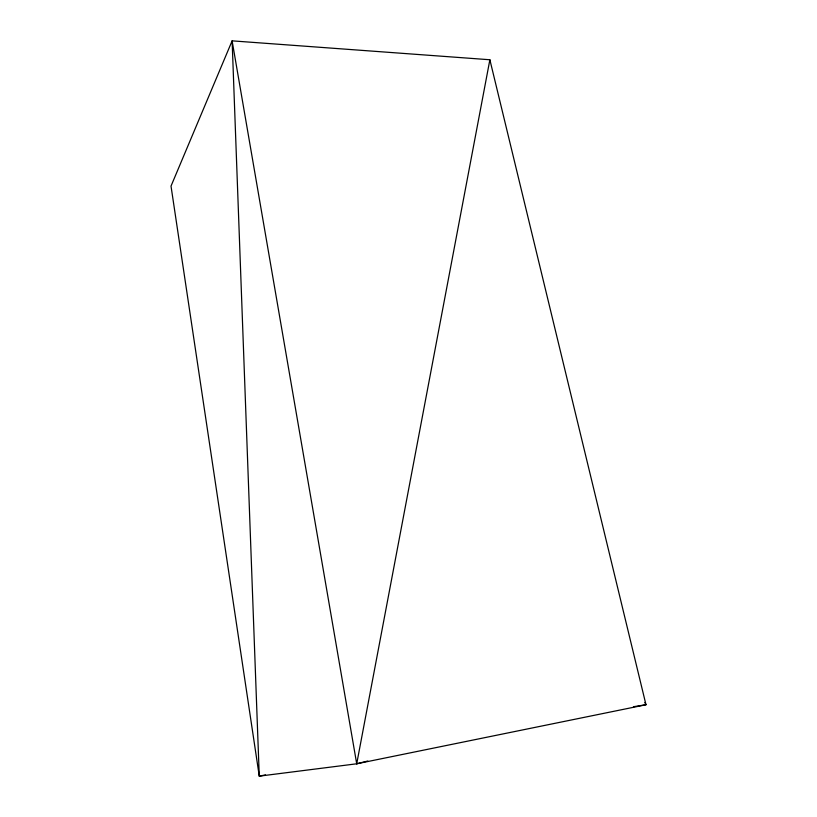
<?xml version="1.0" encoding="UTF-8"?>
<svg xmlns="http://www.w3.org/2000/svg" width="817" height="817" viewBox="0 0 817 817"><rect width="100%" height="100%" fill="white"/><g stroke="black" fill="none" stroke-linecap="round" stroke-linejoin="round"><path stroke-width="1.23" d="M367.793 761.005L356.712 763.793L489.873 59.753L232.12 40.85L171.019 186.092L259.265 776.15L356.712 763.793L645.981 704.744L489.873 59.753M265.515 774.894L259.265 776.15L232.12 40.85L356.712 763.793M633.461 706.705L645.981 704.744L644.838 702.457"/></g></svg>
